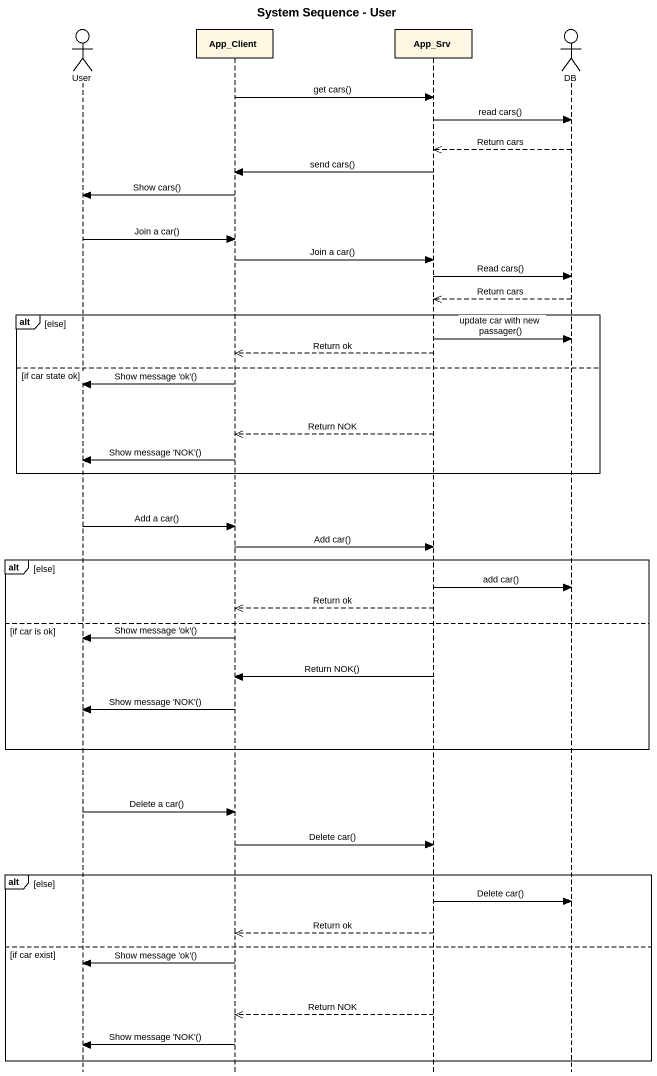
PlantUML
@startuml
title System Sequence - User
hide footbox
actor User
participant App_Client
participant App_Srv
actor DB

App_Client -> App_Srv : get cars()
App_Srv -> DB : read cars()
DB -->> App_Srv : Return cars
App_Srv -> App_Client : send cars()
App_Client -> User : Show cars()
User -> App_Client : Join a car()
App_Client -> App_Srv : Join a car()
App_Srv -> DB : Read cars()
DB -->> App_Srv : Return cars
alt else
  App_Srv -> DB : update car with new passager()
  App_Srv -->> App_Client : Return ok
else if car state ok
  App_Client -> User : Show message 'ok'()
  App_Srv -->> App_Client : Return NOK
  App_Client -> User : Show message 'NOK'()
end
User -> App_Client : Add a car()
App_Client -> App_Srv : Add car()
alt else
  App_Srv -> DB : add car()
  App_Srv -->> App_Client : Return ok
else if car is ok
  App_Client -> User : Show message 'ok'()
  App_Srv -> App_Client : Return NOK()
  App_Client -> User : Show message 'NOK'()
end
User -> App_Client : Delete a car()
App_Client -> App_Srv : Delete car()
alt else
  App_Srv -> DB : Delete car()
  App_Srv -->> App_Client : Return ok
else if car exist
  App_Client -> User : Show message 'ok'()
  App_Srv -->> App_Client : Return NOK
  App_Client -> User : Show message 'NOK'()
end
@enduml
